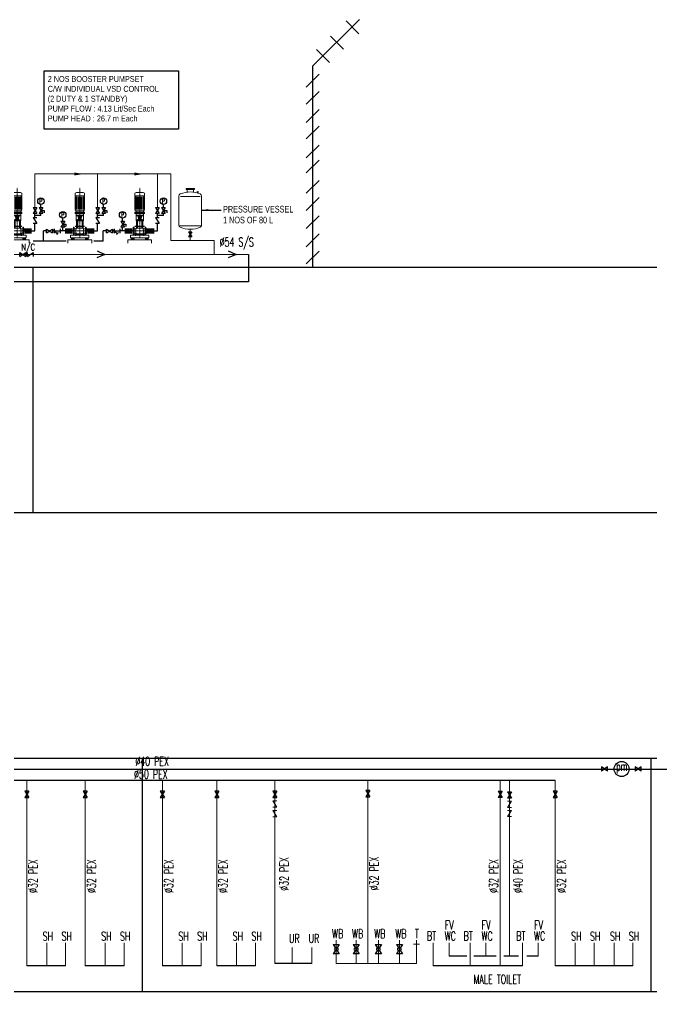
# Model space of a CAD drawing. Header units: millimetres. Extents: x -25453 to 37620, y -352922 to -318638.
# Drawn here: x 10864 to 21697, y -335271 to -318863 of the extents above; entities that cross this region are included whole.
import ezdxf
from ezdxf.enums import TextEntityAlignment as Align

# ---------------------------------------------------------------- set-up
doc = ezdxf.new("R2010")
doc.units = ezdxf.units.MM
doc.header["$LTSCALE"] = 0.1
doc.linetypes.add('CENTER2', pattern=[28.575, 19.05, -3.175, 3.175, -3.175])
doc.linetypes.add('Hidden', pattern=[1785.9375, 1190.625, -595.3125])
doc.layers.get('0').update_dxf_attribs({"color": 8})
for name, color, linetype in [('M-_DWATCOPI_--_N', 160, 'Continuous'), ('M-_DWATCOPI_E', 160, 'Continuous'), ('M-_DWATHOPI_E-_N_PIPE', 3, 'Continuous'), ('M-_DWATHOPI_E-_N_TEXT', 7, 'Continuous'), ('M1_ANOTT2S-_T-', 7, 'Continuous'), ('M1_DWATCWP-_E-', 160, 'Continuous')]:
    doc.layers.add(name, color=color, linetype=linetype)
for name, color, linetype, lineweight in [('M1_ANOTT2W-_T-', 2, 'Continuous', 15), ('M1_ANOTT3S-_T-', 3, 'Continuous', 20), ('M1_DWATEQPT_E-', 7, 'Continuous', 20)]:
    doc.layers.add(name, color=color, linetype=linetype, lineweight=lineweight)
doc.styles.add('Arial', font='arial.ttf', dxfattribs={"width": 0.8, "height": 450})
doc.styles.add('RomanS', font='romans__.ttf', dxfattribs={"width": 0.7, "height": 450})
doc.styles.add('Simplex', font='simplex_.ttf', dxfattribs={"width": 0.7, "height": 381.8394})
doc.styles.add('Simplex-0.65', font='simplex.shx', dxfattribs={"width": 0.65})
doc.dimstyles.new('STANDARD$7', dxfattribs={"dimscale": 500, "dimtxt": 3, "dimasz": 2, "dimexe": 3, "dimexo": 2, "dimgap": 2, "dimtad": 0, "dimdec": 1, "dimzin": 15, "dimdsep": 46, "dimtxsty": 'RomanS', "dimcen": 2, "dimdle": 3, "dimclrd": 256, "dimclre": 256, "dimclrt": 6, "dimadec": 0, "dimazin": 0, "dimtfac": 1, "dimtdec": 1, "dimtix": 1, "dimtmove": 2, "dimatfit": 3, "dimfxl": 0, "dimtolj": 1, "dimtzin": 15, "dimarcsym": 0})

# ---------------------------------------------------------------- blocks, each defined once
blk = doc.blocks.new('83MVpump-el')
for p, q in [((240, 1696), (284, 1717)), ((240, 1605), (240, 1696)), ((284, 1717), (516, 1717)), ((560, 1696), (516, 1717)), ((560, 1605), (560, 1696)), ((240, 1570), (275, 1605)), ((240, 1605), (560, 1605)), ((240, 1570), (240, 1134)), ((259, 1569), (259, 1134)), ((271, 1569), (271, 1134)), ((289, 1569), (289, 1134)), ((300, 1569), (300, 1134)), ((339, 1569), (339, 1134)), ((351, 1569), (351, 1134)), ((381, 1569), (381, 1134)), ((393, 1569), (393, 1134)), ((407, 1569), (407, 1134)), ((419, 1569), (419, 1134)), ((449, 1569), (449, 1134)), ((461, 1569), (461, 1134)), ((500, 1569), (500, 1134)), ((511, 1569), (511, 1134)), ((525, 1605), (560, 1570)), ((529, 1569), (529, 1134)), ((541, 1569), (541, 1134)), ((560, 1570), (560, 1134)), ((240, 1132), (275, 1097)), ((240, 1049), (240, 1003)), ((240, 1049), (560, 1049)), ((240, 1026), (560, 1026)), ((560, 1003), (240, 1003)), ((275, 1097), (525, 1097)), ((275, 1003), (275, 762)), ((525, 1097), (560, 1132)), ((525, 1003), (525, 762)), ((560, 1049), (560, 1003)), ((275, 951), (525, 951)), ((275, 921), (525, 921)), ((275, 762), (525, 762)), ((291, 762), (291, 582)), ((300, 792), (500, 792)), ((306, 762), (306, 582)), ((317, 792), (317, 797)), ((317, 797), (327, 797)), ((327, 797), (327, 792)), ((327, 762), (327, 582)), ((345, 921), (354, 792)), ((347, 894), (453, 894)), ((368, 881), (368, 874)), ((368, 865), (368, 853)), ((368, 844), (368, 834)), ((368, 827), (368, 818)), ((368, 809), (368, 801)), ((379, 881), (379, 874)), ((379, 865), (379, 853)), ((379, 844), (379, 834)), ((379, 827), (379, 818)), ((379, 809), (379, 801)), ((389, 881), (389, 874)), ((389, 865), (389, 853)), ((389, 844), (389, 834)), ((389, 827), (389, 818)), ((389, 809), (389, 801)), ((400, 881), (400, 874)), ((400, 865), (400, 853)), ((400, 844), (400, 834)), ((400, 827), (400, 818)), ((400, 809), (400, 801)), ((411, 881), (411, 874)), ((411, 865), (411, 853)), ((411, 844), (411, 834)), ((411, 827), (411, 818)), ((411, 809), (411, 801)), ((421, 881), (421, 874)), ((421, 865), (421, 853)), ((421, 844), (421, 834)), ((421, 827), (421, 818)), ((421, 809), (421, 801)), ((432, 881), (432, 874)), ((432, 865), (432, 853)), ((432, 844), (432, 834)), ((432, 827), (432, 818)), ((432, 809), (432, 801)), ((455, 921), (446, 792)), ((473, 797), (473, 792)), ((483, 797), (473, 797)), ((473, 762), (473, 582)), ((483, 792), (483, 797)), ((494, 762), (494, 582)), ((509, 762), (509, 582)), ((176, 500), (168, 495)), ((168, 495), (168, 334)), ((176, 329), (168, 334)), ((183, 541), (176, 500)), ((176, 500), (176, 329)), ((183, 288), (176, 329)), ((209, 541), (183, 541)), ((209, 541), (209, 288)), ((209, 492), (275, 487)), ((209, 338), (274, 343)), ((240, 582), (312, 582)), ((240, 564), (312, 564)), ((278, 503), (263, 415)), ((279, 315), (263, 415)), ((285, 509), (509, 509)), ((291, 564), (291, 509)), ((306, 564), (306, 509)), ((318, 582), (323, 582)), ((318, 564), (323, 564)), ((327, 564), (327, 509)), ((332, 582), (402, 582)), ((332, 564), (402, 564)), ((410, 582), (417, 582)), ((410, 564), (417, 564)), ((423, 582), (484, 582)), ((423, 564), (484, 564)), ((473, 564), (473, 509)), ((490, 582), (497, 582)), ((490, 564), (497, 564)), ((494, 564), (494, 509)), ((503, 582), (560, 582)), ((503, 564), (560, 564)), ((509, 564), (509, 509)), ((516, 503), (532, 415)), ((516, 315), (532, 415)), ((586, 492), (519, 487)), ((586, 338), (520, 343)), ((586, 541), (611, 541)), ((586, 541), (586, 288)), ((611, 541), (619, 500)), ((611, 288), (619, 329)), ((619, 500), (626, 495)), ((619, 500), (619, 329)), ((619, 329), (626, 334)), ((626, 495), (626, 334)), ((209, 288), (183, 288)), ((245, 268), (252, 301)), ((252, 301), (548, 301)), ((260, 315), (260, 248)), ((271, 301), (279, 315)), ((279, 315), (521, 315)), ((529, 301), (521, 315)), ((540, 315), (540, 248)), ((555, 268), (548, 301)), ((586, 288), (611, 288))]:
    blk.add_line(p, q)
at = {"color": 9, "linetype": 'CENTER2'}
for p, q in [((400, 1876), (400, 172)), ((-18, 415), (812, 415))]:
    blk.add_line(p, q, dxfattribs=at)
at = {"color": 9}
for p, q in [((0, 120), (800, 120)), ((0, 120), (0, 0)), ((88, 268), (706, 268)), ((88, 188), (88, 268)), ((88, 188), (706, 188)), ((117, 120), (117, 188)), ((209, 188), (117, 170)), ((117, 170), (206, 166)), ((206, 166), (117, 152)), ((117, 152), (206, 143)), ((206, 143), (117, 120)), ((209, 120), (209, 188)), ((592, 120), (592, 188)), ((683, 188), (592, 170)), ((592, 170), (680, 166)), ((680, 166), (592, 152)), ((592, 152), (680, 143)), ((680, 143), (592, 120)), ((683, 120), (683, 188)), ((706, 188), (706, 268)), ((800, 120), (800, 0))]:
    blk.add_line(p, q, dxfattribs=at)
for centre, radius, start, end in [((228, 1108), 61.1, 281.31, 349.1151), ((572, 1108), 61.1, 190.8849, 258.69), ((285, 502), 7.04, 90, 170.103), ((509, 502), 7.04, 9.897, 90)]:
    blk.add_arc(centre, radius, start, end)
blk = doc.blocks.new('83flexi')
at = {"color": 7}
for p, q in [((-200, 81), (-200, -81)), ((-200, 81), (-176, -81)), ((-176, -81), (-160, 81)), ((-160, 81), (-136, -81)), ((-136, -81), (-120, 81)), ((-120, 81), (-96, -81)), ((-96, -81), (-80, 81)), ((-80, 81), (-56, -81)), ((-56, -81), (-40, 81)), ((-40, 81), (-16, -81)), ((-16, -81), (0, 81)), ((0, 81), (0, -81))]:
    blk.add_line(p, q, dxfattribs=at)
blk = doc.blocks.new('83check')
at = {"color": 7, "linetype": 'Continuous'}
for p, q in [((-200, -64), (0, 64)), ((-200, -64), (-200, 64)), ((0, 64), (0, -64))]:
    blk.add_line(p, q, dxfattribs=at)
blk = doc.blocks.new('83GATE')
at = {"layer": 'M1_DWATCWP-_E-'}
for p, q in [((-200, -64), (-200, 64)), ((-200, 64), (0, -64)), ((-200, -64), (0, 64)), ((0, 64), (0, -64))]:
    blk.add_line(p, q, dxfattribs=at)
blk = doc.blocks.new('83strainer')
at = {"color": 7}
for p, q in [((-200, 69), (-200, -69)), ((-200, 0), (0, 0)), ((-200, 0), (-84, -85)), ((0, 69), (0, -69)), ((-113, -123), (-55, -48))]:
    blk.add_line(p, q, dxfattribs=at)
blk = doc.blocks.new('83PNEU-TANK')
at = {"layer": 'M1_DWATEQPT_E-'}
for p, q in [((-216, 2107), (-216, 2155)), ((-216, 2155), (216, 2155)), ((-216, 2131), (216, 2131)), ((-216, 2107), (216, 2107)), ((-168, 1966), (-168, 2107)), ((168, 1966), (168, 2107)), ((216, 2107), (216, 2155)), ((-600, 1757), (-600, 220)), ((-526, 1741), (530, 1741)), ((359, 1927), (375, 1976)), ((363, 1980), (371, 2002)), ((432, 1957), (363, 1980)), ((439, 1980), (371, 2002)), ((405, 1913), (420, 1961)), ((432, 1957), (439, 1980)), ((600, 1757), (600, 220)), ((-600, 187), (600, 187))]:
    blk.add_line(p, q, dxfattribs=at)
for centre, radius, start, end in [((-480, 1757), 120, 113.5366, 180), ((0, 655), 1322, 66.4634, 113.5366), ((480, 1757), 120, 0, 66.4634), ((0, 1322), 1322, 246.4634, 293.5366)]:
    blk.add_arc(centre, radius, start, end, dxfattribs=at)
at = {"layer": 'M1_DWATEQPT_E-', "linetype": 'Hidden'}
for centre, start, end in [((-480, 220), 180, 246.4634), ((480, 220), 293.5366, 0)]:
    blk.add_arc(centre, 120, start, end, dxfattribs=at)
blk = doc.blocks.new('A$C1F332EBA')
at = {"layer": 'M-_DWATHOPI_E-_N_PIPE', "color": 7, "linetype": 'Continuous'}
for p, q in [((0, 5573, 0), (1053, 4520, 0)), ((11, 5252, 0), (301, 5542, 0)), ((358, 4904), (648, 5195)), ((677, 4605, 0), (967, 4896, 0)), ((1053, 4520, 0), (1053, 0, 0)), ((904, 4338, 0), (1195, 4048, 0)), ((904, 3954, 0), (1195, 3663, 0)), ((904, 3543, 0), (1195, 3252, 0)), ((904, 3174, 0), (1195, 2883, 0)), ((904, 2747, 0), (1195, 2457, 0)), ((904, 2409, 0), (1195, 2118, 0)), ((904, 1952, 0), (1195, 1661, 0)), ((904, 1564, 0), (1195, 1273, 0)), ((904, 1156, 0), (1195, 866, 0)), ((904, 745, 0), (1195, 455, 0)), ((904, 361, 0), (1195, 70, 0))]:
    blk.add_line(p, q, dxfattribs=at)

msp = doc.modelspace()

# ---------------------------------------------------------------- linework, layer by layer
at = {"color": 7, "lineweight": 25}
for p, q in [((-19897, -323043), (21616, -323043)), ((-19897, -327188), (21616, -327188)), ((-19897, -331334), (21616, -331334)), ((-19897, -335271), (21616, -335271))]:
    msp.add_line(p, q, dxfattribs=at)
at = {"layer": 'M-_DWATCOPI_--_N', "color": 8}
for p, q in [((11098, -327188), (11098, -323043)), ((12939, -335271), (12939, -331334)), ((21520, -335271), (21520, -331334))]:
    msp.add_line(p, q, dxfattribs=at)
at = {"layer": 'M-_DWATCOPI_--_N'}
msp.add_line((6789, -331515), (22379, -331515), dxfattribs=at)
at = {"layer": 'M-_DWATCOPI_E'}
for p, q in [((14731, -322831, -3), (14731, -323290, -3)), ((14731, -323290, -3), (-255, -323290, -1)), ((18410, -334671, 0), (18111, -334671, 0)), ((18907, -334671, 0), (18529, -334671, 0)), ((19286, -334671, 0), (19038, -334671, 0)), ((19618, -334671, 0), (19425, -334671, 0)), ((11642, -334838, 0), (10987, -334838, 0)), ((12629, -334838, 0), (11974, -334838, 0)), ((13931, -334838, 0), (13275, -334838, 0)), ((14847, -334838, 0), (14192, -334838, 0)), ((15797, -334795, 0), (15173, -334795, 0)), ((19353, -334838, 0), (17846, -334838, 0)), ((21214, -334838, 0), (19903, -334838, 0))]:
    msp.add_line(p, q, dxfattribs=at)
at = {"layer": 'M-_DWATHOPI_E-_N_TEXT', "elevation": -3}
msp.add_lwpolyline([(13545, -320715), (11281, -320715), (11281, -319729), (13545, -319729)], close=True, dxfattribs=at)
at = {"layer": 'M1_DWATCWP-_E-', "lineweight": 0}
for p, q in [((11125, -322036, -3), (11125, -321472, -3)), ((11125, -321472, -3), (13417, -321472, -3)), ((12183, -322036, -3), (12183, -321472, -3)), ((13192, -322036, -3), (13192, -321472, -3)), ((13417, -321472, -3), (13417, -322592, -3)), ((13746, -322404, -3), (13746, -322448, -3)), ((13746, -322533, -3), (13746, -322592, -3)), ((13417, -322592, -3), (14148, -322592, -3)), ((14148, -322592, -3), (14148, -322831, -3)), ((14731, -322831, -3), (9739, -322831, -1)), ((10987, -331702, 0), (10987, -334838, 0)), ((11974, -331702), (11974, -334838, 0)), ((13275, -331702, 0), (13275, -334838, 0)), ((14192, -331702), (14192, -334838, 0)), ((15173, -331702), (15173, -334795, 0)), ((16741, -331702), (16741, -334795, 0)), ((18974, -331702), (18974, -334838, 0)), ((19132, -331702, 0), (19132, -334671, 0)), ((19903, -331702), (19903, -334838, 0)), ((19132, -331898, 0), (19132, -332132, 0)), ((15207, -332051, 0), (15139, -332051, 0)), ((15139, -332051, 0), (15207, -332158, 0)), ((19098, -332060, 0), (19166, -332060, 0)), ((19166, -332060, 0), (19098, -332167, 0)), ((19132, -332005, 0), (19132, -332060, 0)), ((19132, -332005, 0), (19132, -332060, 0)), ((15207, -332158, 0), (15139, -332158, 0)), ((15207, -332214, 0), (15139, -332214, 0)), ((15139, -332214, 0), (15207, -332321, 0)), ((19098, -332167, 0), (19166, -332167, 0)), ((19098, -332213, 0), (19166, -332213, 0)), ((19166, -332213, 0), (19098, -332319, 0)), ((15207, -332321, 0), (15139, -332321, 0)), ((19098, -332319, 0), (19166, -332319, 0)), ((11324, -334838, 0), (11324, -334446, 0)), ((11642, -334838, 0), (11642, -334446, 0)), ((12311, -334838, 0), (12311, -334446, 0)), ((12629, -334838, 0), (12629, -334446, 0)), ((13612, -334838, 0), (13612, -334446, 0)), ((13931, -334838, 0), (13931, -334446, 0)), ((14528, -334838, 0), (14528, -334446, 0)), ((14847, -334838, 0), (14847, -334446, 0)), ((15467, -334795, 0), (15467, -334525, 0)), ((15797, -334795, 0), (15797, -334525, 0)), ((16208, -334795, 0), (16208, -334403, 0)), ((16545, -334795, 0), (16545, -334403, 0)), ((16919, -334795, 0), (16919, -334403, 0)), ((17275, -334795, 0), (17275, -334403, 0)), ((17513, -334470), (17612, -334470)), ((17562, -334795, 0), (17562, -334403, 0)), ((17846, -334838, 0), (17846, -334446, 0)), ((18111, -334671, 0), (18111, -334446, 0)), ((18466, -334838, 0), (18466, -334446, 0)), ((18731, -334671, 0), (18731, -334446, 0)), ((19353, -334838, 0), (19353, -334446, 0)), ((19618, -334671, 0), (19618, -334446, 0)), ((20240, -334838, 0), (20240, -334446, 0)), ((20558, -334838, 0), (20558, -334446, 0)), ((20896, -334838, 0), (20896, -334446, 0)), ((21214, -334838, 0), (21214, -334446, 0)), ((17562, -334795, 0), (16208, -334795, 0))]:
    msp.add_line(p, q, dxfattribs=at)
at = {"layer": 'M1_DWATCWP-_E-', "color": 7, "ltscale": 0.5}
for p, q in [((11226, -322036, -3), (11226, -321985, -3)), ((12284, -322036, -3), (12284, -321985, -3)), ((13293, -322036, -3), (13293, -321985, -3)), ((11226, -322086, -3), (11281, -322086, -3)), ((11226, -322173, -3), (11226, -322136, -3)), ((11281, -322086, -3), (11281, -322127, -3)), ((11595, -322267, -3), (11595, -322215, -3)), ((12284, -322086, -3), (12338, -322086, -3)), ((12284, -322173, -3), (12284, -322136, -3)), ((12338, -322086, -3), (12338, -322127, -3)), ((12604, -322267, -3), (12604, -322215, -3)), ((13293, -322086, -3), (13348, -322086, -3)), ((13293, -322173, -3), (13293, -322136, -3)), ((13348, -322086, -3), (13348, -322127, -3)), ((11595, -322317, -3), (11649, -322317, -3)), ((11595, -322434, -3), (11595, -322367, -3)), ((11649, -322317, -3), (11649, -322358, -3)), ((12604, -322317, -3), (12659, -322317, -3)), ((12604, -322434, -3), (12604, -322367, -3)), ((12659, -322317, -3), (12659, -322358, -3))]:
    msp.add_line(p, q, dxfattribs=at)
at = {"layer": 'M1_DWATCWP-_E-', "color": 7, "linetype": 'Continuous', "ltscale": 0.5}
for p, q in [((11125, -322206, -3), (11125, -322136, -3)), ((11226, -322173, -3), (11125, -322173, -3)), ((12183, -322206, -3), (12183, -322136, -3)), ((12284, -322173, -3), (12183, -322173, -3)), ((13192, -322206, -3), (13192, -322136, -3)), ((13293, -322173, -3), (13192, -322173, -3)), ((11125, -322434, -3), (11125, -322306, -3)), ((12183, -322434, -3), (12183, -322306, -3)), ((13192, -322434, -3), (13192, -322306, -3)), ((10939, -322434, -3), (11125, -322434, -3)), ((11323, -322434, -3), (11268, -322434, -3)), ((11268, -322607, -3), (11268, -322434, -3)), ((11450, -322434, -3), (11423, -322434, -3)), ((11639, -322434, -3), (11550, -322434, -3)), ((11767, -322434, -3), (11739, -322434, -3)), ((11996, -322434, -3), (12183, -322434, -3)), ((12333, -322434, -3), (12278, -322434, -3)), ((12278, -322607, -3), (12278, -322434, -3)), ((12460, -322434, -3), (12433, -322434, -3)), ((12649, -322434, -3), (12560, -322434, -3)), ((12777, -322434, -3), (12749, -322434, -3)), ((13006, -322434, -3), (13192, -322434, -3)), ((11653, -322607, -3), (11097, -322607, -3)), ((12278, -322607, -3), (12119, -322607, -3))]:
    msp.add_line(p, q, dxfattribs=at)
at = {"layer": 'M1_DWATCWP-_E-', "ltscale": 0.5}
msp.add_line((10970, -322831, -3), (10998, -322831, -3), dxfattribs=at)
at = {"layer": 'M1_DWATCWP-_E-', "lineweight": -3}
for p, q in [((12306, -322831, -3), (12171, -322889, -3)), ((12174, -322769, -3), (12306, -322831, -3)), ((14518, -322831, -3), (14384, -322889, -3)), ((14387, -322769, -3), (14518, -322831, -3)), ((-255, -331702), (19903, -331702))]:
    msp.add_line(p, q, dxfattribs=at)
at = {"layer": 'M1_DWATCWP-_E-', "color": 7, "ltscale": 0.5}
for centre in [(11226, -321930, -3), (12284, -321930, -3), (13293, -321930, -3), (11595, -322161, -3), (12604, -322161, -3)]:
    msp.add_circle(centre, 54.2, dxfattribs=at)
at = {"layer": 'M1_DWATCWP-_E-', "lineweight": -3}
msp.add_circle((21023, -331515), 127, dxfattribs=at)
at = {"layer": 'M1_DWATCWP-_E-', "lineweight": 0}
for centre in [(16208, -334555, 0), (16545, -334555, 0), (16919, -334555, 0), (17275, -334555, 0)]:
    msp.add_circle(centre, 33.9, dxfattribs=at)
for points in [[(11942, -321472, -3), (11792, -321497, -3), (11792, -321447, -3)], [(12952, -321472, -3), (12802, -321497, -3), (12802, -321447, -3)]]:
    msp.add_solid(points, dxfattribs=at)

# ---------------------------------------------------------------- block references
at = {"layer": 'M-_DWATHOPI_E-_N_PIPE', "xscale": -0.75, "yscale": 0.75, "zscale": 0.75}
msp.add_blockref('A$C1F332EBA', (16600, -323043, 0), dxfattribs=at)
at = {"layer": 'M1_DWATCWP-_E-', "color": 7, "linetype": 'Continuous', "ltscale": 0.5, "xscale": 0.5, "yscale": 0.5, "zscale": 0.5, "rotation": 270}
for name, p in [('83GATE', (11125, -322136, -3)), ('83GATE', (11226, -322136, -3)), ('83GATE', (12183, -322136, -3)), ('83GATE', (12284, -322136, -3)), ('83GATE', (13192, -322136, -3)), ('83GATE', (13293, -322136, -3)), ('83check', (11125, -322306, -3)), ('83GATE', (11595, -322367, -3)), ('83GATE', (12604, -322367, -3))]:
    msp.add_blockref(name, p, dxfattribs=at)
at = {"layer": 'M1_DWATCWP-_E-', "lineweight": 0}
for name, p, xscale, yscale, zscale, rotation in [('83check', (12183, -322306, -3), 0.5, 0.5, 0.5, 270), ('83check', (13192, -322306, -3), 0.5, 0.5, 0.5, 270), ('83GATE', (13746, -322533, -3), 0.4249999999999545, 0.4249999999999545, 0.4249999999999545, 270), ('83GATE', (16208, -334635, 0), 0.8, 0.8, 0.8, 270.0000000000542), ('83GATE', (16545, -334635, 0), 0.8, 0.8, 0.8, 270.0000000000542), ('83GATE', (16919, -334635, 0), 0.8, 0.8, 0.8, 270.0000000000542), ('83GATE', (17275, -334635, 0), 0.8, 0.8, 0.8, 270.0000000000542)]:
    msp.add_blockref(name, p, dxfattribs=dict(at, xscale=xscale, yscale=yscale, zscale=zscale, rotation=rotation))
at = {"layer": 'M1_DWATCWP-_E-', "color": 7, "linetype": 'Continuous', "ltscale": 0.5, "yscale": 0.5, "zscale": 0.5}
for name, p, xscale in [('83flexi', (10958, -322434, -3), -0.5), ('83GATE', (11423, -322434, -3), 0.5), ('83strainer', (11550, -322434, -3), 0.5), ('83flexi', (11739, -322434, -3), 0.5), ('83flexi', (12015, -322434, -3), -0.5), ('83GATE', (12433, -322434, -3), 0.5), ('83strainer', (12560, -322434, -3), 0.5), ('83flexi', (12749, -322434, -3), 0.5), ('83flexi', (13025, -322434, -3), -0.5)]:
    msp.add_blockref(name, p, dxfattribs=dict(at, xscale=xscale))
at = {"layer": 'M1_DWATCWP-_E-', "linetype": 'Continuous', "ltscale": 0.5, "xscale": 0.5, "yscale": 0.5, "zscale": 0.5}
for name, p in [('83GATE', (10970, -322831, -3)), ('83check', (11098, -322831, -3))]:
    msp.add_blockref(name, p, dxfattribs=at)
at = {"layer": 'M1_DWATCWP-_E-', "linetype": 'Continuous', "lineweight": 0, "ltscale": 0.5, "xscale": -0.5333333333333333, "yscale": 0.5333333333333333, "zscale": 0.5333333333333333}
msp.add_blockref('83GATE', (20681, -331515), dxfattribs=at)
at = {"layer": 'M1_DWATCWP-_E-', "lineweight": 0, "xscale": -0.5333333333333333, "yscale": 0.5333333333333333, "zscale": 0.5333333333333333}
msp.add_blockref('83GATE', (21249, -331515), dxfattribs=at)
at = {"layer": 'M1_DWATCWP-_E-', "linetype": 'Continuous', "lineweight": 0, "ltscale": 0.5, "yscale": 0.5333333333333333, "zscale": 0.5333333333333333}
for p, xscale, rotation in [((10987, -331996, 0), -0.5333333333333333, 90), ((11974, -331996, 0), -0.5333333333333333, 90), ((13275, -331996, 0), -0.5333333333333333, 90), ((14192, -331996, 0), -0.5333333333333333, 90), ((15173, -331996, 0), -0.5333333333333333, 90), ((16741, -331987, 0), -0.5333333333333333, 90.00000000004037), ((18974, -331996, 0), 0.5333333333333333, 269.9999999999596), ((19132, -332005, 0), 0.5333333333333333, 269.9999999999596), ((19903, -331996, 0), -0.5333333333333333, 90)]:
    msp.add_blockref('83GATE', p, dxfattribs=dict(at, xscale=xscale, rotation=rotation))
at = {"layer": 'M1_DWATEQPT_E-', "color": 7, "linetype": 'Continuous', "ltscale": 0.5, "xscale": 0.5, "yscale": 0.5, "zscale": 0.5}
for p in [(10626, -322641, -3), (11683, -322641, -3), (12693, -322641, -3)]:
    msp.add_blockref('83MVpump-el', p, dxfattribs=at)
at = {"layer": 'M1_DWATEQPT_E-', "linetype": 'Continuous', "ltscale": 0.5, "xscale": 0.3187500000058208, "yscale": 0.3187500000058208, "zscale": 0.3187500000058208}
msp.add_blockref('83PNEU-TANK', (13746, -322404, -3), dxfattribs=at)

# ---------------------------------------------------------------- texts
at = {"layer": 'M1_ANOTT2S-_T-', "color": 7, "ltscale": 0.5, "insert": (11342, -319818, -1), "char_height": 100, "width": 2568.89, "attachment_point": 1, "style": 'Arial'}
msp.add_mtext('2 NOS BOOSTER PUMPSET \\PC/W INDIVIDUAL VSD CONTROL\\P(2 DUTY & 1 STANDBY)\\PPUMP FLOW : 4.13 Lit/Sec Each\\PPUMP HEAD : 26.7 m Each', dxfattribs=at)
at = {"layer": 'M1_ANOTT2W-_T-', "color": 7, "ltscale": 0.5, "style": 'Simplex', "width": 0.7}
msp.add_text('N/C', height=112.5, dxfattribs=at).set_placement((10895, -322761, -3))
at = {"layer": 'M1_ANOTT2W-_T-', "color": 7, "lineweight": 0, "ltscale": 0.5, "style": 'Simplex-0.65', "width": 0.65}
for s, rotation, p in [('Ø40 PEX ', 360, (12818, -331459, 0)), ('Ø32 PEX', 90, (11168, -333607, 0)), ('Ø32 PEX', 90, (12155, -333607, 0)), ('Ø32 PEX', 90, (13456, -333607, 0)), ('Ø32 PEX', 90, (14373, -333607, 0)), ('Ø32 PEX', 90, (15404, -333571, 0)), ('Ø32 PEX', 90, (16922, -333563, 0)), ('Ø32 PEX', 90, (18938, -333606, 0)), ('Ø40 PEX', 90, (19350, -333606, 0)), ('Ø32 PEX', 90, (20084, -333607, 0)), ('T', 360, (17537, -334369, 0)), ('FV', 360, (18042, -334223, 0)), ('FV', 360, (18662, -334223, 0)), ('FV', 360, (19549, -334223, 0)), ('BT', 360, (17738, -334407, 0)), ('WC', 360, (18040, -334410, 0)), ('BT', 360, (18358, -334407, 0)), ('WC', 360, (18660, -334410, 0)), ('BT', 360, (19245, -334407, 0)), ('WC', 360, (19547, -334410, 0))]:
    msp.add_text(s, height=150, rotation=rotation, dxfattribs=at).set_placement(p)
for s, p in [('Ø50 PEX ', (12797, -331678, 0)), ('WB', (16139, -334369, 0)), ('WB', (16476, -334369, 0)), ('WB', (16850, -334369, 0)), ('WB', (17206, -334369, 0)), ('SH', (11255, -334412, 0)), ('SH', (11573, -334412, 0)), ('SH', (12242, -334412, 0)), ('SH', (12560, -334412, 0)), ('SH', (13544, -334412, 0)), ('SH', (13862, -334412, 0)), ('SH', (14460, -334412, 0)), ('SH', (14778, -334412, 0)), ('UR', (15413, -334450, 0)), ('UR', (15742, -334450, 0)), ('SH', (20171, -334412, 0)), ('SH', (20489, -334412, 0)), ('SH', (20827, -334412, 0)), ('SH', (21145, -334412, 0)), ('MALE TOILET', (18524, -335138, 0))]:
    msp.add_text(s, height=150, dxfattribs=at).set_placement(p)
at = {"layer": 'M1_ANOTT2W-_T-', "color": 7, "lineweight": 0, "ltscale": 0.5, "insert": (14241, -322546, -3), "char_height": 150, "width": 1207.5, "attachment_point": 1, "style": 'Simplex-0.65'}
msp.add_mtext('Ø54 S/S', dxfattribs=at)
at = {"layer": 'M1_ANOTT3S-_T-', "color": 7, "ltscale": 0.5, "style": 'Arial', "width": 0.75}
for s, p in [('PRESSURE VESSEL ', (14299, -322122, -3)), ('1 NOS OF 80 L', (14299, -322305, -3))]:
    msp.add_text(s, height=112.5, dxfattribs=at).set_placement(p)
at = {"layer": 'M1_DWATCWP-_E-', "lineweight": -3, "style": 'Simplex', "width": 0.6}
msp.add_text('pm', height=150, dxfattribs=at).set_placement((21028, -331543, 0), align=Align.CENTER)
at = {"layer": 'M1_DWATCWP-_E-', "color": 7, "ltscale": 0.5, "style": 'Simplex', "width": 0.6, "flags": 8}
for p in [(11226, -321930, -3), (12284, -321930, -3), (13293, -321930, -3), (11595, -322161, -3), (12604, -322161, -3)]:
    msp.add_attdef('P', text='P', height=75, dxfattribs=at).set_placement(p, align=Align.MIDDLE)

# ---------------------------------------------------------------- leaders
at = {"layer": 'M1_ANOTT2W-_T-', "color": 7, "ltscale": 0.5}
msp.add_leader([(13948, -322081, -3), (14270, -322081, -3)], dimstyle='STANDARD$7', override={"dimscale": 1, "dimtxt": 0.18, "dimasz": 100, "dimexe": 0.18, "dimexo": 0.0625, "dimgap": 0.09, "dimtih": 1, "dimtoh": 1, "dimdec": 4, "dimzin": 0, "dimtxsty": 'Standard', "dimcen": 0.09, "dimdle": 0, "dimclrd": 7, "dimclre": 0, "dimclrt": 0, "dimtdec": 4, "dimtix": 0, "dimtofl": 0, "dimtmove": 0, "dimfxl": 100, "dimtzin": 0}, dxfattribs=at)

doc.saveas('drawing.dxf')
